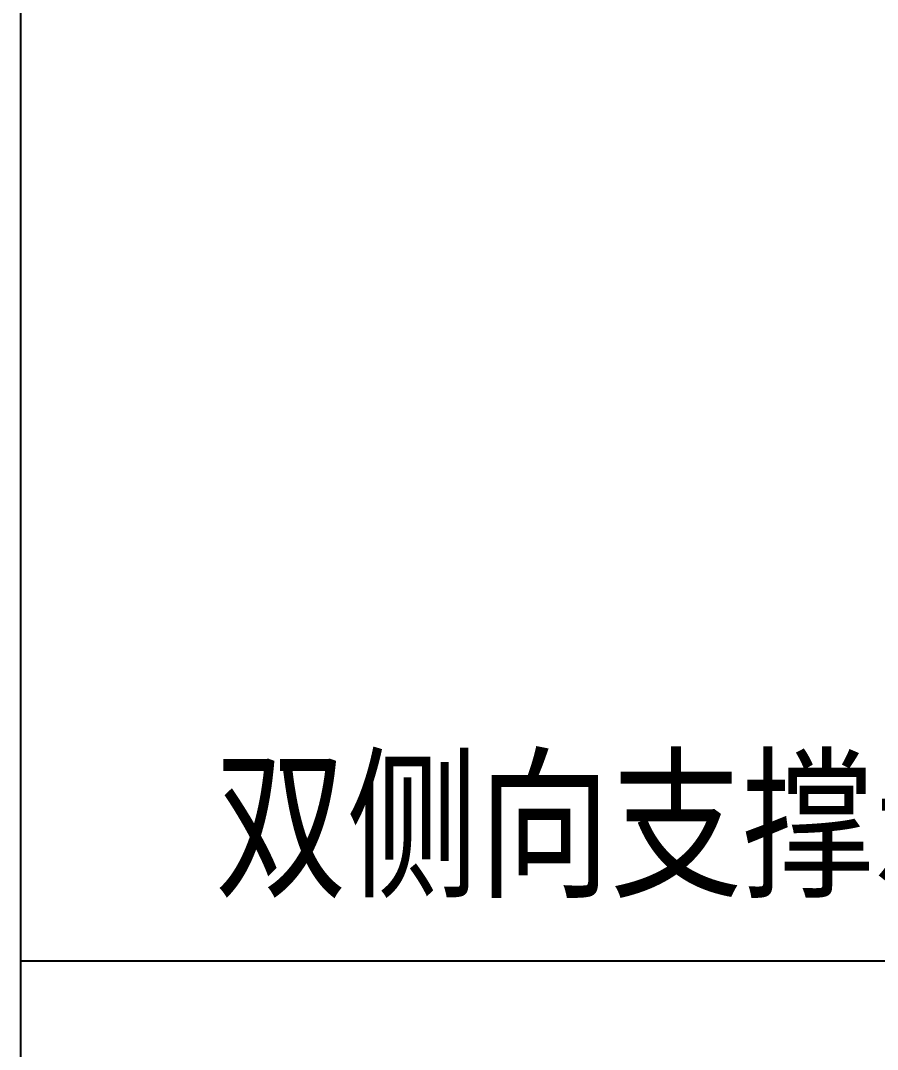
# Model space of a CAD drawing. Extents: x -976302 to -776254, y 5665 to 231437.
# Drawn here: x -806647 to -803810, y 85015 to 88421 of the extents above; entities that cross this region are included whole.
import ezdxf

# ---------------------------------------------------------------- set-up
doc = ezdxf.new("R2010")
doc.units = 0
doc.header["$LTSCALE"] = 1000
doc.header["$MEASUREMENT"] = 0
doc.layers.add('暖通', color=7, linetype='Continuous')
doc.styles.add('-黑体', font='simhei.ttf', dxfattribs={"width": 0.8})

msp = doc.modelspace()

# ---------------------------------------------------------------- linework, layer by layer
at = {"layer": '暖通', "color": 7}
for p, q in [((-806647.1, 130385.3), (-806647.1, 75603.5)), ((-806647.1, 130385.3), (-806647.1, 72132.5)), ((-785081.3, 85307.8), (-806647.1, 85307.8)), ((-785081.3, 85307.8), (-806647.1, 85307.8))]:
    msp.add_line(p, q, dxfattribs=at)

# ---------------------------------------------------------------- texts
at = {"layer": '暖通', "color": 7, "style": '-黑体', "width": 0.8}
msp.add_text('双侧向支撑示意图', height=400, rotation=0, dxfattribs=at).set_placement((-806003.5, 85560.5))

doc.saveas('drawing.dxf')
